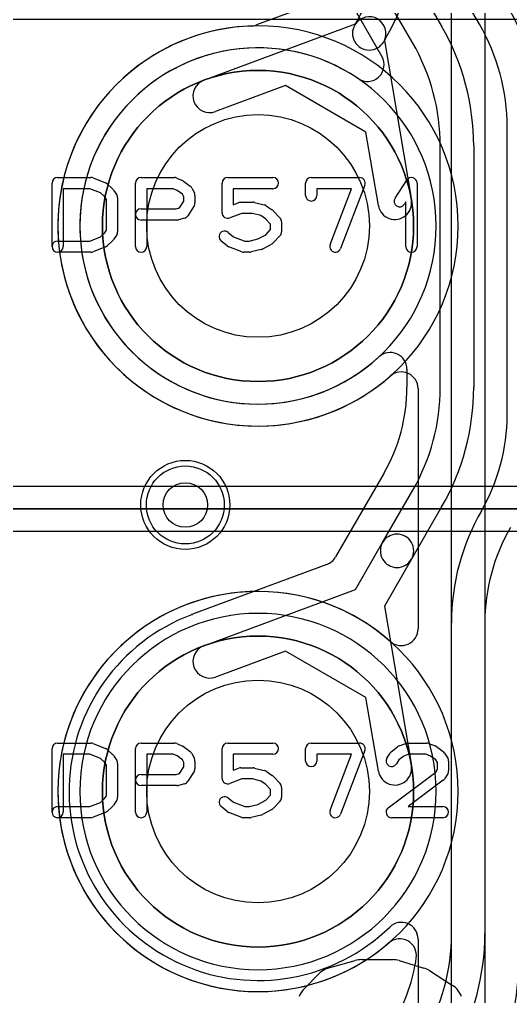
# Model space of a CAD drawing. Extents: x 0 to 20.5, y -0.5 to 20.
# Drawn here: x 7.636 to 9.84, y 8.713 to 13.1 of the extents above; entities that cross this region are included whole.
import ezdxf

# ---------------------------------------------------------------- set-up
doc = ezdxf.new("R2010")
doc.units = 0
for name, color, linetype in [('Hole', 1, 'CONTINUOUS'), ('L1', 3, 'CONTINUOUS'), ('L2', 3, 'CONTINUOUS'), ('L3', 3, 'CONTINUOUS'), ('L4', 3, 'CONTINUOUS'), ('PartsArea-A', 111, 'CONTINUOUS'), ('PartsArea-B', 111, 'CONTINUOUS'), ('PartsSilk-A', 221, 'CONTINUOUS'), ('PartsSilk-B', 221, 'CONTINUOUS'), ('Resist-A', 2, 'CONTINUOUS'), ('Resist-B', 2, 'CONTINUOUS'), ('Silk-A', 140, 'CONTINUOUS'), ('Silk-B', 140, 'CONTINUOUS')]:
    doc.layers.add(name, color=color, linetype=linetype)

msp = doc.modelspace()

# ---------------------------------------------------------------- linework, layer by layer
at = {"layer": 'Hole'}
for centre, radius in [((8.70649, 12.17283), 0.5), ((8.38, 10.92), 0.1), ((8.70649, 9.63283), 0.5)]:
    msp.add_circle(centre, radius, dxfattribs=at)
at = {"layer": 'L1'}
for p, q in [((9.575, 8.99499), (9.575, 15.72678)), ((9.725, 15.72678), (9.725, 8.99499)), ((9.01153, 13.19144), (8.69956, 13.0755)), ((8.46316, 12.82758), (9.14444, 13.08077)), ((9.14077, 13.07503), (9.15107, 13.09287)), ((9.28098, 13.01787), (9.27069, 13.00005)), ((9.27381, 13.00607), (9.39518, 12.28948)), ((8.82955, 12.80373), (8.51542, 12.68698)), ((9.19132, 12.59486), (8.82955, 12.80373)), ((9.24728, 12.26444), (9.19132, 12.59486)), ((9.42496, 11.44232), (9.42496, 10.36332))]:
    msp.add_line(p, q, dxfattribs=at)
for centre, radius in [((8.70649, 12.17283), 0.6985), ((8.38, 10.92), 0.2), ((8.70649, 9.63283), 0.6985)]:
    msp.add_circle(centre, radius, dxfattribs=at)
for centre, radius, start, end in [((8.35, 13.55537), 0.925, -30.00015, 0), ((8.35, 13.55537), 1.075, -29.99993, 0), ((8.67344, 13.14577), 0.07497, -88.05088, -69.60944), ((9.20573, 13.03754), 0.075, 150.00971, -29.98998), ((9.20573, 13.03754), 0.075, -24.80875, 144.80333), ((8.70649, 12.17283), 0.89853, 91.94524, -48.62356), ((8.48929, 12.75728), 0.075, 110.38974, -69.61291), ((9.32123, 12.27696), 0.075, -170.39074, 9.61299), ((9.34998, 11.44233), 0.07498, -0.00764, 131.37715), ((8.70648, 9.63282), 0.89854, 48.6235, -49.16991), ((9.34999, 10.36332), 0.07497, -131.38794, 0), ((8.65, 8.99499), 0.925, -29.99987, 0), ((8.65, 8.99499), 1.075, -29.99993, 0), ((9.34299, 8.89622), 0.07497, -8.12794, 130.84085), ((8.65, 8.99494), 0.77496, -30.00019, -8.1095), ((8.95, 8.84115), 0.925, -30.00011, 0)]:
    msp.add_arc(centre, radius, start, end, dxfattribs=at)
at = {"layer": 'L2'}
msp.add_circle((8.38, 10.92), 0.2, dxfattribs=at)
for centre, start, end in [((8.70649, 12.17283), 90, -90), ((8.70649, 12.17283), -90, 90), ((8.70649, 9.63283), 90, -90), ((8.70649, 9.63283), -90, 90)]:
    msp.add_arc(centre, 0.80004, start, end, dxfattribs=at)
at = {"layer": 'L3'}
for p, q in [((8.39893, 15.03033), (9.53098, 13.06955)), ((9.40107, 12.99455), (8.26902, 14.95533)), ((8.13908, 14.88031), (9.26246, 12.93455)), ((9.70107, 13.07853), (9.16902, 14.00007)), ((9.825, 11.32318), (9.825, 12.61603)), ((9.525, 11.44839), (9.525, 12.53205)), ((9.675, 12.53205), (9.675, 11.44839)), ((9.37496, 11.52987), (9.37496, 11.44839)), ((9.27113, 11.06087), (9.0551, 10.68672)), ((9.26578, 10.75155), (9.40107, 10.98589)), ((9.53098, 10.91089), (9.39568, 10.67655)), ((9.71004, 10.89418), (9.71006, 10.89421)), ((9.83996, 10.81921), (9.83995, 10.81918)), ((9.14399, 10.5406), (9.26578, 10.75155)), ((9.39568, 10.67655), (9.27389, 10.4656)), ((9.01577, 10.65301), (8.41223, 10.42872)), ((8.46316, 10.28758), (9.14399, 10.5406)), ((9.27389, 10.4656), (9.39518, 9.74948)), ((9.575, 6.45499), (9.575, 10.39021)), ((9.725, 10.39021), (9.725, 6.45499)), ((8.82955, 10.26373), (8.51542, 10.14698)), ((9.19132, 10.05486), (8.82955, 10.26373)), ((9.24728, 9.72444), (9.19132, 10.05486)), ((9.42496, 8.97043), (9.42496, 7.68575))]:
    msp.add_line(p, q, dxfattribs=at)
for centre, radius in [((8.38, 10.92), 0.2), ((8.70649, 9.63283), 0.6985)]:
    msp.add_circle(centre, radius, dxfattribs=at)
for centre, radius, start, end in [((8.9, 12.61603), 1.075, 0, 29.99987), ((8.9, 12.61603), 0.925, 0, 30.00011), ((8.6, 12.53205), 1.075, 0, 29.99993), ((8.6, 12.53205), 0.925, 0, 30.00011), ((8.70649, 12.17283), 0.80004, 55.86242, -47.29057), ((9.19753, 12.89707), 0.07497, -124.13733, 29.99513), ((9.29999, 11.52987), 0.07497, 0, 132.70809), ((8.6, 11.44835), 0.77496, -30.00019, 0.00296), ((8.6, 11.44839), 0.925, -29.99987, 0), ((8.6, 11.44839), 1.075, -29.99993, 0), ((8.96705, 11.32318), 0.85795, -29.99959, 0), ((10.58295, 10.3902), 1.00795, 149.99974, 179.99943), ((10.58295, 10.3902), 0.85795, 149.99978, 179.99933), ((9.33073, 10.71405), 0.075, 149.99927, -30.00069), ((9.33073, 10.71405), 0.075, -30.00073, 150.00011), ((8.98965, 10.72328), 0.07497, -69.60944, -29.18748), ((8.70649, 9.63283), 0.84854, 110.59848, -45.82937), ((8.38276, 10.49773), 0.07497, -70.35903, -70.3107), ((8.48384, 10.21524), 0.22506, 109.47915, 109.68773), ((8.38379, 10.4981), 0.07497, -70.52096, -68.53067), ((8.38475, 10.49847), 0.07497, -69.31694, -68.49663), ((8.48929, 10.21728), 0.075, 110.38974, -69.61291), ((9.32123, 9.73696), 0.075, -170.39074, 9.61299), ((9.34999, 8.97043), 0.07497, 0, 134.17313)]:
    msp.add_arc(centre, radius, start, end, dxfattribs=at)
at = {"layer": 'L4'}
for centre, radius in [((8.70649, 12.17283), 0.6985), ((8.38, 10.92), 0.2), ((8.70649, 9.63283), 0.6985)]:
    msp.add_circle(centre, radius, dxfattribs=at)
for centre, start, end in [((8.70649, 12.17283), 90, -90), ((8.70649, 12.17283), -90, 90), ((8.70649, 9.63283), 90, -90), ((8.70649, 9.63283), -90, 90)]:
    msp.add_arc(centre, 0.89854, start, end, dxfattribs=at)
at = {"layer": 'PartsArea-A'}
for p, q in [((9.97649, 10.90283), (7.43649, 10.90283)), ((7.43649, 10.90283), (9.97649, 10.90283))]:
    msp.add_line(p, q, dxfattribs=at)
at = {"layer": 'PartsArea-B'}
for centre, start, end in [((8.70649, 12.17283), 0, 180), ((8.70649, 12.17283), 180, 0), ((8.70649, 9.63283), 0, 180), ((8.70649, 9.63283), 180, 0)]:
    msp.add_arc(centre, 0.6985, start, end, dxfattribs=at)
at = {"layer": 'PartsSilk-A'}
for p, q in [((7.80649, 12.39042), (7.95649, 12.39042)), ((7.96577, 12.38863), (8.02133, 12.36641)), ((8.18149, 12.39042), (8.33149, 12.39042)), ((8.34164, 12.38827), (8.36664, 12.37716)), ((8.37119, 12.37453), (8.40175, 12.35231)), ((8.57038, 12.39042), (8.77316, 12.39042)), ((8.94538, 12.39042), (9.16205, 12.39042)), ((9.32162, 12.29753), (9.3744, 12.37901)), ((7.78149, 12.08024), (7.78149, 12.36542)), ((7.95168, 12.34042), (7.83149, 12.34042)), ((7.83149, 12.34042), (7.83149, 12.08024)), ((7.99871, 12.32161), (7.95168, 12.34042)), ((8.02866, 12.36189), (8.05366, 12.33967)), ((8.05825, 12.33422), (8.07213, 12.312)), ((8.15649, 12.08024), (8.15649, 12.36542)), ((8.32619, 12.34042), (8.20649, 12.34042)), ((8.20649, 12.34042), (8.20649, 12.08024)), ((8.34392, 12.33254), (8.32619, 12.34042)), ((8.36742, 12.31546), (8.34392, 12.33254)), ((8.40941, 12.34327), (8.42052, 12.32105)), ((8.54538, 12.23209), (8.54538, 12.36542)), ((8.77316, 12.34042), (8.59538, 12.34042)), ((8.59538, 12.34042), (8.59538, 12.26837)), ((8.92038, 12.30987), (8.92038, 12.36542)), ((9.12581, 12.34042), (8.97038, 12.34042)), ((8.97038, 12.34042), (8.97038, 12.30987)), ((9.03034, 12.08912), (9.12581, 12.34042)), ((9.18542, 12.35654), (9.07708, 12.07136)), ((9.42038, 12.36542), (9.42038, 12.08024)), ((8.01775, 12.30468), (7.99871, 12.32161)), ((8.02593, 12.29159), (8.01775, 12.30468)), ((8.02593, 12.15407), (8.02593, 12.29159)), ((8.07593, 12.29876), (8.07593, 12.1469)), ((8.37316, 12.30397), (8.36742, 12.31546)), ((8.37316, 12.2837), (8.37316, 12.30397)), ((8.42316, 12.30987), (8.42316, 12.27653)), ((8.18149, 12.24968), (8.33932, 12.24968)), ((8.33932, 12.24968), (8.35441, 12.2537)), ((8.35441, 12.2537), (8.37316, 12.2837)), ((8.41936, 12.26328), (8.39158, 12.21884)), ((8.59538, 12.26837), (8.61981, 12.27767)), ((8.62871, 12.27931), (8.68427, 12.27931)), ((8.69033, 12.27856), (8.73477, 12.26745)), ((8.74258, 12.264), (8.77036, 12.24548)), ((8.77492, 12.24158), (8.80548, 12.20825)), ((9.37038, 12.28084), (9.36358, 12.27035)), ((9.37038, 12.08024), (9.37038, 12.28084)), ((8.3426, 12.19968), (8.18149, 12.19968)), ((8.37682, 12.20793), (8.34904, 12.20052)), ((8.63331, 12.22931), (8.57928, 12.20873)), ((8.68119, 12.22931), (8.63331, 12.22931)), ((8.71845, 12.22), (8.68119, 12.22931)), ((8.74011, 12.20556), (8.71845, 12.22)), ((8.76205, 12.18162), (8.74011, 12.20556)), ((8.01775, 12.14098), (8.02593, 12.15407)), ((8.74095, 12.13362), (8.76205, 12.15663)), ((8.76205, 12.15663), (8.76205, 12.18162)), ((8.81205, 12.19135), (8.81205, 12.1469)), ((7.95168, 12.10524), (7.99871, 12.12405)), ((7.99871, 12.12405), (8.01775, 12.14098)), ((8.07213, 12.13366), (8.05825, 12.11144)), ((8.57211, 12.1442), (8.59683, 12.12443)), ((8.59683, 12.12443), (8.6472, 12.10524)), ((8.6673, 12.10524), (8.70577, 12.11486)), ((8.70577, 12.11486), (8.74095, 12.13362)), ((8.80548, 12.13), (8.77492, 12.09667)), ((7.80649, 12.10524), (7.95168, 12.10524)), ((8.02133, 12.07925), (7.96577, 12.05703)), ((8.05366, 12.10599), (8.02866, 12.08377)), ((8.56865, 12.08294), (8.54087, 12.10516)), ((8.6337, 12.05688), (8.57537, 12.0791)), ((8.6472, 12.10524), (8.6673, 12.10524)), ((8.72088, 12.0671), (8.67644, 12.05599)), ((8.76825, 12.09151), (8.72658, 12.06929)), ((7.95649, 12.05524), (7.80649, 12.05524)), ((8.67038, 12.05524), (8.6426, 12.05524)), ((7.43649, 11.00443), (9.97649, 11.00443)), ((7.43649, 11.00443), (9.97649, 11.00443)), ((9.97649, 10.80123), (7.43649, 10.80123)), ((9.87489, 10.80123), (7.43649, 10.80123)), ((7.80649, 9.85042), (7.95649, 9.85042)), ((7.96577, 9.84863), (8.02133, 9.82641)), ((8.18149, 9.85042), (8.33149, 9.85042)), ((8.34164, 9.84827), (8.36664, 9.83716)), ((8.37119, 9.83453), (8.40175, 9.81231)), ((8.57038, 9.85042), (8.77316, 9.85042)), ((8.94538, 9.85042), (9.16205, 9.85042)), ((9.30476, 9.81161), (9.33254, 9.83383)), ((9.33962, 9.8378), (9.37017, 9.84891)), ((9.37871, 9.85042), (9.46482, 9.85042)), ((9.4741, 9.84863), (9.50188, 9.83752)), ((9.5073, 9.83453), (9.53786, 9.81231)), ((7.78149, 9.54024), (7.78149, 9.82542)), ((7.95168, 9.80042), (7.83149, 9.80042)), ((7.83149, 9.80042), (7.83149, 9.54024)), ((7.99871, 9.78161), (7.95168, 9.80042)), ((8.02866, 9.82189), (8.05366, 9.79967)), ((8.05825, 9.79422), (8.07213, 9.772)), ((8.15649, 9.54024), (8.15649, 9.82542)), ((8.32619, 9.80042), (8.20649, 9.80042)), ((8.20649, 9.80042), (8.20649, 9.54024)), ((8.34392, 9.79254), (8.32619, 9.80042)), ((8.36742, 9.77546), (8.34392, 9.79254)), ((8.40941, 9.80327), (8.42052, 9.78105)), ((8.54538, 9.69209), (8.54538, 9.82542)), ((8.77316, 9.80042), (8.59538, 9.80042)), ((8.59538, 9.80042), (8.59538, 9.72837)), ((8.92038, 9.76987), (8.92038, 9.82542)), ((9.12581, 9.80042), (8.97038, 9.80042)), ((8.97038, 9.80042), (8.97038, 9.76987)), ((9.03034, 9.54912), (9.12581, 9.80042)), ((9.18542, 9.81654), (9.07708, 9.53136)), ((9.28529, 9.78312), (9.29918, 9.80534)), ((9.36057, 9.79222), (9.33932, 9.77523)), ((9.38311, 9.80042), (9.36057, 9.79222)), ((9.46001, 9.80042), (9.38311, 9.80042)), ((9.48042, 9.79226), (9.46001, 9.80042)), ((9.50453, 9.77472), (9.48042, 9.79226)), ((9.54436, 9.80534), (9.55825, 9.78312)), ((8.01775, 9.76468), (7.99871, 9.78161)), ((8.02593, 9.75159), (8.01775, 9.76468)), ((8.02593, 9.61407), (8.02593, 9.75159)), ((8.07593, 9.75876), (8.07593, 9.6069)), ((8.35441, 9.7137), (8.37316, 9.7437)), ((8.37316, 9.76397), (8.36742, 9.77546)), ((8.37316, 9.7437), (8.37316, 9.76397)), ((8.42316, 9.76987), (8.42316, 9.73653)), ((9.33932, 9.77523), (9.32769, 9.75662)), ((9.51205, 9.7627), (9.50453, 9.77472)), ((9.51205, 9.73259), (9.51205, 9.7627)), ((9.56205, 9.76987), (9.56205, 9.72542)), ((8.18149, 9.70968), (8.33932, 9.70968)), ((8.33932, 9.70968), (8.35441, 9.7137)), ((8.41936, 9.72328), (8.39158, 9.67884)), ((8.59538, 9.72837), (8.61981, 9.73767)), ((8.62871, 9.73931), (8.68427, 9.73931)), ((8.69033, 9.73856), (8.73477, 9.72745)), ((8.74258, 9.724), (8.77036, 9.70548)), ((8.77492, 9.70158), (8.80548, 9.66825)), ((9.29146, 9.56022), (9.50442, 9.72039)), ((9.50442, 9.72039), (9.51205, 9.73259)), ((9.55825, 9.71217), (9.54436, 9.68995)), ((8.3426, 9.65968), (8.18149, 9.65968)), ((8.37682, 9.66793), (8.34904, 9.66052)), ((8.63331, 9.68931), (8.57928, 9.66873)), ((8.68119, 9.68931), (8.63331, 9.68931)), ((8.71845, 9.68), (8.68119, 9.68931)), ((8.74011, 9.66556), (8.71845, 9.68)), ((8.76205, 9.64162), (8.74011, 9.66556)), ((9.53819, 9.68322), (9.38132, 9.56524)), ((8.01775, 9.60098), (8.02593, 9.61407)), ((8.74095, 9.59362), (8.76205, 9.61663)), ((8.76205, 9.61663), (8.76205, 9.64162)), ((8.81205, 9.65135), (8.81205, 9.6069)), ((7.80649, 9.56524), (7.95168, 9.56524)), ((7.95168, 9.56524), (7.99871, 9.58405)), ((7.99871, 9.58405), (8.01775, 9.60098)), ((8.05366, 9.56599), (8.02866, 9.54377)), ((8.07213, 9.59366), (8.05825, 9.57144)), ((8.56865, 9.54294), (8.54087, 9.56516)), ((8.57211, 9.6042), (8.59683, 9.58443)), ((8.59683, 9.58443), (8.6472, 9.56524)), ((8.6472, 9.56524), (8.6673, 9.56524)), ((8.6673, 9.56524), (8.70577, 9.57486)), ((8.70577, 9.57486), (8.74095, 9.59362)), ((8.80548, 9.59), (8.77492, 9.55667)), ((9.38132, 9.56524), (9.53705, 9.56524)), ((8.02133, 9.53925), (7.96577, 9.51703)), ((8.6337, 9.51688), (8.57537, 9.5391)), ((8.72088, 9.5271), (8.67644, 9.51599)), ((8.76825, 9.55151), (8.72658, 9.52929)), ((7.95649, 9.51524), (7.80649, 9.51524)), ((8.67038, 9.51524), (8.6426, 9.51524)), ((9.53705, 9.51524), (9.30649, 9.51524))]:
    msp.add_line(p, q, dxfattribs=at)
for centre, start, end in [((7.80649, 12.36542), 90, 180), ((7.95649, 12.36542), 68.2071, 90), ((8.18149, 12.36542), 90, 180), ((8.33149, 12.36542), 66.04914, 90), ((8.35649, 12.35431), 53.98274, 66.03964), ((8.57038, 12.36542), 90, 180), ((8.77316, 12.36542), -90, 90), ((8.94538, 12.36542), 90, 180), ((9.16205, 12.36542), -20.80551, 90), ((9.39538, 12.36542), 0, 147.06619), ((8.01205, 12.3432), 48.37217, 68.20215), ((8.03705, 12.32098), 31.98594, 48.36931), ((8.38705, 12.33209), 26.56505, 53.97932), ((8.05093, 12.29876), 0, 31.99147), ((8.39816, 12.30987), 0, 26.56505), ((8.94538, 12.30987), 180, 0), ((9.3426, 12.28394), 147.06646, -32.93381), ((8.18149, 12.22468), 90, -90), ((8.39816, 12.27653), -32.00538, 0), ((8.62871, 12.25431), 90, 110.85364), ((8.68427, 12.25431), 75.96932, 90), ((8.72871, 12.2432), 56.30358, 75.96376), ((8.75649, 12.22468), 42.5203, 56.30993), ((8.3426, 12.22468), -90, -75.06473), ((8.37038, 12.23209), -75.07449, -32.01002), ((8.57038, 12.23209), 180, -69.1435), ((8.78705, 12.19135), 0, 42.51745), ((8.03705, 12.12468), -48.37217, -31.99147), ((8.05093, 12.1469), -31.98594, 0), ((8.55649, 12.12468), 51.33303, -128.65478), ((8.78705, 12.1469), -42.5203, 0), ((7.80649, 12.08024), 90, -90), ((7.80649, 12.08024), 180, 0), ((8.01205, 12.10246), -68.2071, -48.36931), ((8.18149, 12.08024), 180, 0), ((8.58427, 12.10246), -128.66697, -110.85364), ((8.71482, 12.09135), -75.96932, -61.9318), ((8.75649, 12.11357), -61.9383, -42.51745), ((9.05371, 12.08024), 159.19449, -20.80181), ((9.39538, 12.08024), 180, 0), ((7.95649, 12.08024), -90, -68.20215), ((8.6426, 12.08024), -110.8565, -90), ((8.67038, 12.08024), -90, -75.96376), ((7.80649, 9.82542), 90, 180), ((7.95649, 9.82542), 68.2071, 90), ((8.18149, 9.82542), 90, 180), ((8.33149, 9.82542), 66.04914, 90), ((8.35649, 9.81431), 53.98274, 66.03964), ((8.57038, 9.82542), 90, 180), ((8.77316, 9.82542), -90, 90), ((8.94538, 9.82542), 90, 180), ((9.16205, 9.82542), -20.80551, 90), ((9.34816, 9.81431), 109.97919, 128.65478), ((9.37871, 9.82542), 90, 109.98461), ((9.46482, 9.82542), 68.2071, 90), ((9.4926, 9.81431), 53.98274, 68.20215), ((8.01205, 9.8032), 48.37217, 68.20215), ((8.03705, 9.78098), 31.98594, 48.36931), ((8.38705, 9.79209), 26.56505, 53.97932), ((9.32038, 9.79209), 128.66697, 147.98998), ((9.52316, 9.79209), 32.00538, 53.97932), ((8.05093, 9.75876), 0, 31.99147), ((8.39816, 9.76987), 0, 26.56505), ((8.94538, 9.76987), 180, 0), ((9.30649, 9.76987), 147.99462, -32.01002), ((9.53705, 9.76987), 0, 32.01002), ((8.18149, 9.68468), 90, -90), ((8.39816, 9.73653), -32.00538, 0), ((8.62871, 9.71431), 90, 110.85364), ((8.68427, 9.71431), 75.96932, 90), ((8.72871, 9.7032), 56.30358, 75.96376), ((8.75649, 9.68468), 42.5203, 56.30993), ((9.53705, 9.72542), -32.00538, 0), ((8.3426, 9.68468), -90, -75.06473), ((8.37038, 9.69209), -75.07449, -32.01002), ((8.57038, 9.69209), 180, -69.1435), ((8.78705, 9.65135), 0, 42.51745), ((9.52316, 9.7032), -53.0476, -32.01002), ((8.55649, 9.58468), 51.33303, -128.65478), ((7.80649, 9.54024), 90, -90), ((8.03705, 9.58468), -48.37217, -31.99147), ((8.05093, 9.6069), -31.98594, 0), ((8.78705, 9.6069), -42.5203, 0), ((9.53705, 9.54024), -90, 90), ((7.80649, 9.54024), 180, 0), ((8.01205, 9.56246), -68.2071, -48.36931), ((8.18149, 9.54024), 180, 0), ((8.58427, 9.56246), -128.66697, -110.85364), ((8.71482, 9.55135), -75.96932, -61.9318), ((8.75649, 9.57357), -61.9383, -42.51745), ((9.05371, 9.54024), 159.19449, -20.80181), ((9.30649, 9.54024), 126.9524, -90), ((7.95649, 9.54024), -90, -68.20215), ((8.6426, 9.54024), -110.8565, -90), ((8.67038, 9.54024), -90, -75.96376)]:
    msp.add_arc(centre, 0.025, start, end, dxfattribs=at)
at = {"layer": 'PartsSilk-B'}
for p, q in [((9.02477, 8.8407), (9.14329, 8.87404)), ((9.17037, 8.87778), (9.31111, 8.87778)), ((9.33985, 8.87356), (9.45096, 8.84022)), ((9.47629, 8.82856), (9.58, 8.7619)), ((8.91448, 8.74849), (8.98114, 8.81515))]:
    msp.add_line(p, q, dxfattribs=at)
for centre, start, end in [((9.17037, 8.77778), 90, 105.71243), ((9.31111, 8.77778), 73.29746, 90), ((9.05185, 8.74444), 105.71243, 135), ((9.42222, 8.74444), 57.26822, 73.29746), ((8.98519, 8.67778), 135, 159.67666), ((9.52593, 8.67778), 20.32135, 57.26822)]:
    msp.add_arc(centre, 0.1, start, end, dxfattribs=at)
at = {"layer": 'Resist-A'}
for centre, radius in [((8.70649, 12.17283), 0.6985), ((8.38, 10.92), 0.175), ((8.70649, 9.63283), 0.6985)]:
    msp.add_circle(centre, radius, dxfattribs=at)
at = {"layer": 'Resist-B'}
for centre, radius in [((8.70649, 12.17283), 0.6985), ((8.38, 10.92), 0.175), ((8.70649, 9.63283), 0.6985)]:
    msp.add_circle(centre, radius, dxfattribs=at)
at = {"layer": 'Silk-A'}
msp.add_line((17.3, 13.1), (2.6, 13.1), dxfattribs=at)
at = {"layer": 'Silk-B'}
for p, q in [((9.02477, 8.8407), (9.14329, 8.87404)), ((9.17037, 8.87778), (9.31111, 8.87778)), ((9.33985, 8.87356), (9.45096, 8.84022)), ((9.47629, 8.82856), (9.58, 8.7619)), ((8.91448, 8.74849), (8.98114, 8.81515))]:
    msp.add_line(p, q, dxfattribs=at)
for centre, start, end in [((9.17037, 8.77778), 90, 105.71243), ((9.31111, 8.77778), 73.29746, 90), ((9.05185, 8.74444), 105.71243, 135), ((9.42222, 8.74444), 57.26822, 73.29746), ((8.98519, 8.67778), 135, 159.67666), ((9.52593, 8.67778), 20.32135, 57.26822)]:
    msp.add_arc(centre, 0.1, start, end, dxfattribs=at)

doc.saveas('drawing.dxf')
